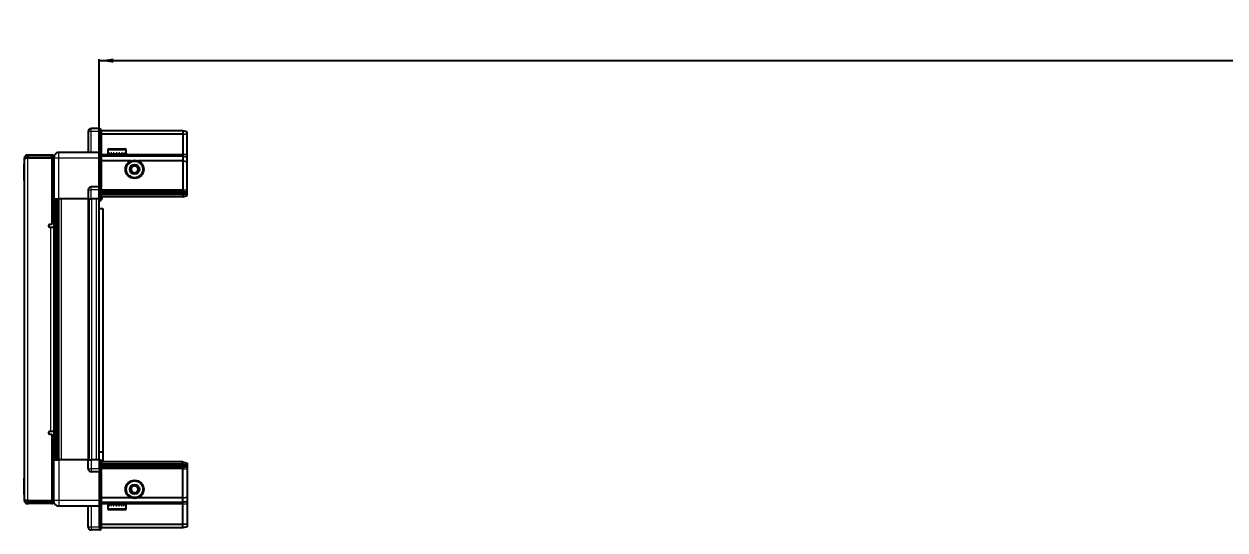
# Model space of a CAD drawing. Header units: millimetres. Extents: x 355 to 4962, y -1219 to 1488.
# Drawn here: x 1721 to 2577, y 1024 to 1385 of the extents above; entities that cross this region are included whole.
import ezdxf

# ---------------------------------------------------------------- set-up
doc = ezdxf.new("R2010")
doc.units = ezdxf.units.MM
doc.layers.add('FORMAT', color=7, linetype='Continuous')
doc.styles.add('SLDTEXTSTYLE0', font='TXT', dxfattribs={"width": 0.75})
doc.dimstyles.new('SLDDIMSTYLE0', dxfattribs={"dimtxt": 20, "dimasz": 10, "dimexe": 0, "dimexo": 0.0625, "dimgap": 5, "dimtad": 2, "dimdec": 1, "dimrnd": 1e-09, "dimzin": 12, "dimdsep": 46, "dimtxsty": 'SLDTEXTSTYLE0', "dimsah": 1, "dimcen": 0.09, "dimadec": 0, "dimazin": 3, "dimtfac": 1, "dimtofl": 0, "dimtmove": 0, "dimatfit": 3, "dimfxl": 0, "dimfrac": 2, "dimtolj": 1, "dimtzin": 12, "dimarcsym": 0})

# ---------------------------------------------------------------- blocks, each defined once
blk = doc.blocks.new('_D_5')
at = {"layer": 'FORMAT'}
for p, q in [((1774.93, 1260.02), (1774.93, 1359.51)), ((1774.93, 1358.51), (3674.93, 1358.51)), ((3674.93, 1260.02), (3674.93, 1359.51))]:
    blk.add_line(p, q, dxfattribs=at)
for points in [[(1774.93, 1358.51), (1784.93, 1356.97), (1784.93, 1360.04)], [(3674.93, 1358.51), (3664.93, 1360.04), (3664.93, 1356.97)]]:
    blk.add_solid(points, dxfattribs=at)
at = {"layer": 'FORMAT', "insert": (2695.38, 1384.29), "char_height": 20, "attachment_point": 1, "style": 'SLDTEXTSTYLE0'}
blk.add_mtext('1900', dxfattribs=at)

msp = doc.modelspace()

# ---------------------------------------------------------------- linework, layer by layer
at = {"color": 7, "linetype": 'Continuous', "lineweight": 25}
for p, q in [((1775.08, 1310.01), (1769.08, 1310.01)), ((1775.08, 1310.01), (1775.41, 1310.01)), ((1775.08, 1310.01), (1775.08, 1308.01)), ((1776.28, 1309.51), (1775.41, 1310.01)), ((1767.08, 1308.01), (1767.08, 1293.01)), ((1775.08, 1293.21), (1775.08, 1308.01)), ((1775.08, 1293.21), (1775.08, 1308.01)), ((1776.28, 1308.01), (1776.28, 1309.51)), ((1834.58, 1308.51), (1776.28, 1308.51)), ((1776.28, 1308.01), (1776.28, 1293.21)), ((1834.58, 1306.01), (1776.28, 1306.01)), ((1834.58, 1308.51), (1834.58, 1306.01)), ((1837.58, 1307.7), (1834.58, 1308.51)), ((1834.58, 1306.01), (1834.58, 1291.51)), ((1837.58, 1305.85), (1834.58, 1306.01)), ((1837.58, 1305.85), (1837.58, 1307.7)), ((1837.58, 1291.51), (1837.58, 1305.85)), ((1775.08, 1293.01), (1746.08, 1293.01)), ((1775.08, 1293.01), (1775.08, 1293.21)), ((1775.08, 1293.01), (1776.28, 1293.01)), ((1775.08, 1289.01), (1775.08, 1293.01)), ((1776.28, 1293.21), (1776.28, 1293.01)), ((1776.28, 1293.01), (1776.28, 1289.01)), ((1781.08, 1294.91), (1781.08, 1292.51)), ((1781.88, 1295.71), (1789.05, 1295.71)), ((1789.05, 1295.71), (1793.28, 1295.71)), ((1794.08, 1292.51), (1794.08, 1294.91)), ((1721.58, 1284.64), (1721.28, 1284.64)), ((1721.28, 1273.07), (1721.28, 1284.64)), ((1723.08, 1289.16), (1721.58, 1289.16)), ((1721.58, 1288.66), (1721.58, 1289.16)), ((1721.58, 1045.36), (1721.58, 1288.66)), ((1723.68, 1289.76), (1723.68, 1291.26)), ((1723.68, 1291.26), (1724.58, 1291.26)), ((1723.68, 1289.76), (1724.58, 1289.76)), ((1723.68, 1289.26), (1741.08, 1289.26)), ((1724.58, 1291.26), (1741.08, 1291.26)), ((1724.58, 1289.76), (1724.58, 1291.26)), ((1724.58, 1289.76), (1741.08, 1289.76)), ((1741.08, 1289.76), (1741.08, 1291.26)), ((1742.58, 1289.26), (1741.08, 1289.26)), ((1741.08, 1289.26), (1741.08, 1241.76)), ((1742.58, 1289.01), (1742.58, 1260.01)), ((1775.08, 1268.71), (1775.08, 1289.01)), ((1834.58, 1290.51), (1776.28, 1290.51)), ((1776.28, 1289.01), (1776.28, 1268.71)), ((1797.58, 1287.01), (1776.28, 1287.01)), ((1781.08, 1292.51), (1781.08, 1292.01)), ((1781.08, 1292.01), (1781.21, 1292.01)), ((1781.41, 1292.51), (1781.21, 1292.51)), ((1781.21, 1292.51), (1781.21, 1292.01)), ((1781.21, 1292.01), (1781.41, 1292.01)), ((1781.41, 1292.51), (1781.41, 1292.01)), ((1781.41, 1292.01), (1781.93, 1292.01)), ((1782.33, 1292.51), (1781.93, 1292.51)), ((1781.93, 1292.51), (1781.93, 1292.01)), ((1781.93, 1292.01), (1782.33, 1292.01)), ((1782.33, 1292.51), (1782.33, 1292.01)), ((1782.33, 1292.01), (1783.2, 1292.01)), ((1783.18, 1292.01), (1783.18, 1291.91)), ((1783.18, 1291.91), (1791.98, 1291.91)), ((1783.78, 1292.51), (1783.2, 1292.51)), ((1783.2, 1292.51), (1783.2, 1292.01)), ((1783.2, 1292.01), (1783.78, 1292.01)), ((1783.58, 1291.51), (1784.27, 1291.02)), ((1783.58, 1291.51), (1788.61, 1291.51)), ((1784.27, 1291.02), (1783.58, 1290.54)), ((1783.58, 1290.54), (1783.58, 1290.51)), ((1783.58, 1290.54), (1788.61, 1290.54)), ((1783.78, 1292.51), (1783.78, 1292.01)), ((1783.78, 1292.01), (1784.9, 1292.01)), ((1784.27, 1291.02), (1788.43, 1291.02)), ((1785.59, 1292.51), (1784.9, 1292.51)), ((1784.9, 1292.51), (1784.9, 1292.01)), ((1784.9, 1292.01), (1785.59, 1292.01)), ((1785.59, 1292.51), (1785.59, 1292.01)), ((1785.59, 1292.01), (1786.86, 1292.01)), ((1787.6, 1292.51), (1786.86, 1292.51)), ((1786.86, 1292.51), (1786.86, 1292.01)), ((1786.86, 1292.01), (1787.1, 1292.01)), ((1787.1, 1292.51), (1787.1, 1292.01)), ((1787.59, 1292.51), (1787.59, 1292.01)), ((1787.59, 1292.01), (1787.6, 1292.01)), ((1787.6, 1292.51), (1787.6, 1292.01)), ((1787.6, 1292.01), (1788.89, 1292.01)), ((1788.43, 1291.02), (1790.89, 1291.02)), ((1788.61, 1291.51), (1791.58, 1291.51)), ((1788.61, 1290.54), (1791.58, 1290.54)), ((1789.61, 1292.51), (1788.89, 1292.51)), ((1788.89, 1292.51), (1788.89, 1292.01)), ((1788.95, 1292.51), (1788.95, 1292.01)), ((1788.95, 1292.01), (1789.61, 1292.01)), ((1789.61, 1292.51), (1789.61, 1292.01)), ((1789.61, 1292.01), (1790.8, 1292.01)), ((1791.42, 1292.51), (1790.8, 1292.51)), ((1790.8, 1292.51), (1790.8, 1292.01)), ((1790.8, 1292.01), (1791.42, 1292.01)), ((1790.89, 1291.02), (1791.58, 1291.51)), ((1791.58, 1290.54), (1790.89, 1291.02)), ((1791.42, 1292.51), (1791.42, 1292.01)), ((1791.42, 1292.01), (1792.39, 1292.01)), ((1791.58, 1290.51), (1791.58, 1290.54)), ((1791.98, 1291.91), (1791.98, 1292.01)), ((1792.85, 1292.51), (1792.39, 1292.51)), ((1792.39, 1292.51), (1792.39, 1292.01)), ((1792.39, 1292.01), (1792.85, 1292.01)), ((1792.85, 1292.51), (1792.85, 1292.01)), ((1792.85, 1292.01), (1793.5, 1292.01)), ((1793.77, 1292.51), (1793.5, 1292.51)), ((1793.5, 1292.51), (1793.5, 1292.01)), ((1793.5, 1292.01), (1793.77, 1292.01)), ((1793.77, 1292.51), (1793.77, 1292.01)), ((1793.77, 1292.01), (1794.04, 1292.01)), ((1794.08, 1292.51), (1794.04, 1292.51)), ((1794.04, 1292.51), (1794.04, 1292.01)), ((1794.04, 1292.01), (1794.08, 1292.01)), ((1794.08, 1292.51), (1794.08, 1292.01)), ((1834.58, 1287.01), (1802.58, 1287.01)), ((1834.58, 1291.51), (1834.58, 1290.51)), ((1834.58, 1290.51), (1834.58, 1287.01)), ((1837.58, 1289.7), (1834.58, 1290.51)), ((1834.58, 1287.01), (1834.58, 1266.51)), ((1834.58, 1287.01), (1837.58, 1286.67)), ((1837.58, 1289.7), (1837.58, 1291.51)), ((1837.58, 1286.67), (1837.58, 1289.7)), ((1837.58, 1266.51), (1837.58, 1286.67)), ((1721.28, 1273.07), (1721.58, 1273.07)), ((1775.08, 1268.51), (1769.08, 1268.51)), ((1775.08, 1268.51), (1775.08, 1268.71)), ((1775.08, 1268.51), (1775.08, 1266.51)), ((1775.08, 1268.51), (1776.28, 1268.51)), ((1776.28, 1268.71), (1776.28, 1268.51)), ((1776.28, 1267.83), (1776.28, 1268.51)), ((1776.28, 1267.83), (1776.28, 1260.01)), ((1741.08, 1262.76), (1742.58, 1262.76)), ((1742.58, 1260.01), (1741.08, 1260.01)), ((1743.23, 1074.01), (1743.23, 1260.01)), ((1745.02, 1260.01), (1745.02, 1074.01)), ((1745.06, 1260.01), (1745.06, 1074.01)), ((1767.08, 1260.01), (1746.08, 1260.01)), ((1767.08, 1266.51), (1767.08, 1260.01)), ((1767.08, 1260.01), (1769.08, 1260.01)), ((1767.73, 1074.01), (1767.73, 1260.01)), ((1775.08, 1260.01), (1769.08, 1260.01)), ((1774.93, 1074.01), (1774.93, 1260.01)), ((1775.08, 1260.01), (1775.08, 1266.51)), ((1775.08, 1260.01), (1775.08, 1266.51)), ((1775.08, 1260.01), (1775.41, 1260.01)), ((1775.08, 1260.01), (1775.08, 1260.01)), ((1775.41, 1260.01), (1775.41, 1266.51)), ((1776.28, 1260.01), (1775.41, 1260.01)), ((1775.41, 1260.01), (1775.41, 1260.01)), ((1834.58, 1265.51), (1776.28, 1265.51)), ((1834.58, 1264.51), (1776.28, 1264.51)), ((1834.58, 1263.01), (1776.28, 1263.01)), ((1834.58, 1261.51), (1776.28, 1261.51)), ((1834.58, 1266.51), (1834.58, 1265.51)), ((1834.58, 1265.51), (1834.58, 1264.51)), ((1834.58, 1265.51), (1837.58, 1264.7)), ((1834.58, 1264.51), (1834.58, 1263.01)), ((1834.58, 1264.51), (1837.58, 1263.96)), ((1834.58, 1263.01), (1837.58, 1263.46)), ((1834.58, 1263.01), (1834.58, 1261.51)), ((1834.58, 1261.51), (1837.58, 1262.31)), ((1837.58, 1264.7), (1837.58, 1266.51)), ((1837.58, 1263.96), (1837.58, 1264.7)), ((1837.58, 1263.46), (1837.58, 1263.96)), ((1837.58, 1262.31), (1837.58, 1263.46)), ((1774.93, 1253.01), (1777.43, 1253.01)), ((1777.43, 1253.01), (1777.43, 1079.51)), ((1741.08, 1241.76), (1739.73, 1241.76)), ((1739.73, 1239.76), (1740.48, 1239.76)), ((1740.48, 1239.76), (1742.58, 1239.76)), ((1742.58, 1239.76), (1742.58, 1094.26)), ((1740.48, 1094.26), (1739.73, 1094.26)), ((1739.73, 1092.26), (1741.08, 1092.26)), ((1742.58, 1094.26), (1740.48, 1094.26)), ((1741.08, 1092.26), (1741.08, 1044.76)), ((1777.43, 1079.51), (1774.93, 1079.51)), ((1777.43, 1079.51), (1777.43, 1072.51)), ((1742.58, 1074.01), (1741.08, 1074.01)), ((1742.58, 1071.26), (1741.08, 1071.26)), ((1742.58, 1045.01), (1742.58, 1074.01)), ((1767.08, 1074.01), (1746.08, 1074.01)), ((1767.08, 1067.51), (1767.08, 1074.01)), ((1767.08, 1074.01), (1769.08, 1074.01)), ((1775.08, 1074.01), (1769.08, 1074.01)), ((1775.08, 1067.51), (1775.08, 1074.01)), ((1775.08, 1074.01), (1775.41, 1074.01)), ((1775.41, 1067.51), (1775.41, 1074.01)), ((1775.41, 1074.01), (1776.28, 1074.01)), ((1776.28, 1074.01), (1776.28, 1066.18)), ((1834.58, 1072.51), (1776.28, 1072.51)), ((1834.58, 1071.01), (1776.28, 1071.01)), ((1834.58, 1071.01), (1834.58, 1072.51)), ((1834.58, 1072.51), (1837.58, 1071.7)), ((1834.58, 1069.51), (1834.58, 1071.01)), ((1834.58, 1071.01), (1837.58, 1070.55)), ((1837.58, 1071.7), (1837.58, 1070.55)), ((1837.58, 1070.55), (1837.58, 1070.05)), ((1775.08, 1065.51), (1769.08, 1065.51)), ((1775.08, 1067.51), (1775.08, 1065.51)), ((1775.08, 1067.51), (1775.08, 1065.51)), ((1775.08, 1065.51), (1776.28, 1065.51)), ((1775.08, 1065.31), (1775.08, 1065.51)), ((1775.08, 1045.01), (1775.08, 1065.31)), ((1834.58, 1069.51), (1776.28, 1069.51)), ((1834.58, 1068.51), (1776.28, 1068.51)), ((1776.28, 1065.51), (1776.28, 1066.18)), ((1776.28, 1065.51), (1776.28, 1065.31)), ((1776.28, 1065.31), (1776.28, 1045.01)), ((1834.58, 1069.51), (1837.58, 1070.05)), ((1834.58, 1068.51), (1834.58, 1069.51)), ((1834.58, 1068.51), (1837.58, 1069.31)), ((1834.58, 1067.51), (1834.58, 1068.51)), ((1834.58, 1047.01), (1834.58, 1067.51)), ((1837.58, 1070.05), (1837.58, 1069.31)), ((1837.58, 1069.31), (1837.58, 1067.51)), ((1837.58, 1067.51), (1837.58, 1047.34)), ((1721.58, 1060.94), (1721.28, 1060.94)), ((1721.28, 1051.26), (1721.28, 1060.94)), ((1721.28, 1049.37), (1721.28, 1051.26)), ((1721.28, 1049.37), (1721.58, 1049.37)), ((1721.58, 1044.86), (1721.58, 1045.36)), ((1723.08, 1044.86), (1721.58, 1044.86)), ((1741.08, 1044.76), (1723.68, 1044.76)), ((1741.08, 1044.76), (1742.58, 1044.76)), ((1775.08, 1041.01), (1775.08, 1045.01)), ((1797.58, 1047.01), (1776.28, 1047.01)), ((1776.28, 1045.01), (1776.28, 1041.01)), ((1834.58, 1047.01), (1802.58, 1047.01)), ((1834.58, 1047.01), (1837.58, 1047.34)), ((1834.58, 1043.51), (1834.58, 1047.01)), ((1837.58, 1047.34), (1837.58, 1044.31)), ((1723.68, 1044.26), (1723.68, 1042.76)), ((1723.68, 1044.26), (1724.58, 1044.26)), ((1723.68, 1042.76), (1724.58, 1042.76)), ((1741.08, 1044.26), (1724.58, 1044.26)), ((1724.58, 1044.26), (1724.58, 1042.76)), ((1741.08, 1042.76), (1724.58, 1042.76)), ((1741.08, 1044.26), (1741.08, 1042.76)), ((1775.08, 1041.01), (1746.08, 1041.01)), ((1767.08, 1026.01), (1767.08, 1041.01)), ((1775.08, 1041.01), (1776.28, 1041.01)), ((1775.08, 1040.81), (1775.08, 1041.01)), ((1775.08, 1026.01), (1775.08, 1040.81)), ((1834.58, 1043.51), (1776.28, 1043.51)), ((1776.28, 1041.01), (1776.28, 1040.81)), ((1776.28, 1040.81), (1776.28, 1026.01)), ((1781.08, 1042.01), (1781.08, 1039.11)), ((1781.18, 1042.01), (1781.08, 1042.01)), ((1781.18, 1041.51), (1781.18, 1042.01)), ((1781.34, 1042.01), (1781.18, 1042.01)), ((1781.18, 1041.51), (1781.34, 1041.51)), ((1781.34, 1041.51), (1781.34, 1042.01)), ((1781.83, 1042.01), (1781.34, 1042.01)), ((1781.83, 1041.51), (1781.83, 1042.01)), ((1782.22, 1042.01), (1781.83, 1042.01)), ((1781.83, 1041.51), (1782.22, 1041.51)), ((1782.03, 1038.31), (1781.88, 1038.31)), ((1793.28, 1038.31), (1782.03, 1038.31)), ((1782.22, 1041.51), (1782.22, 1042.01)), ((1783.05, 1042.01), (1782.22, 1042.01)), ((1783.05, 1041.51), (1783.05, 1042.01)), ((1783.61, 1042.01), (1783.05, 1042.01)), ((1783.05, 1041.51), (1783.61, 1041.51)), ((1783.18, 1042.11), (1783.18, 1042.01)), ((1788.58, 1042.11), (1783.18, 1042.11)), ((1783.58, 1043.51), (1783.58, 1043.47)), ((1783.58, 1043.47), (1784.27, 1042.99)), ((1783.68, 1043.47), (1783.58, 1043.47)), ((1784.27, 1042.99), (1783.58, 1042.51)), ((1783.68, 1042.51), (1783.58, 1042.51)), ((1783.61, 1041.51), (1783.61, 1042.01)), ((1784.72, 1042.01), (1783.61, 1042.01)), ((1791.58, 1043.47), (1783.68, 1043.47)), ((1791.58, 1042.51), (1783.68, 1042.51)), ((1784.36, 1042.99), (1784.27, 1042.99)), ((1790.89, 1042.99), (1784.36, 1042.99)), ((1784.72, 1041.51), (1784.72, 1042.01)), ((1785.4, 1042.01), (1784.72, 1042.01)), ((1784.72, 1041.51), (1785.4, 1041.51)), ((1785.4, 1041.51), (1785.4, 1042.01)), ((1786.66, 1042.01), (1785.4, 1042.01)), ((1786.66, 1041.51), (1786.66, 1042.01)), ((1786.96, 1042.01), (1786.66, 1042.01)), ((1786.66, 1041.51), (1787.4, 1041.51)), ((1786.96, 1041.51), (1786.96, 1042.01)), ((1787.4, 1041.51), (1787.4, 1042.01)), ((1788.69, 1042.01), (1787.4, 1042.01)), ((1791.98, 1042.11), (1788.58, 1042.11)), ((1788.69, 1041.51), (1788.69, 1042.01)), ((1788.69, 1041.51), (1789.41, 1041.51)), ((1788.82, 1041.51), (1788.82, 1042.01)), ((1789.41, 1042.01), (1788.82, 1042.01)), ((1789.41, 1041.51), (1789.41, 1042.01)), ((1790.62, 1042.01), (1789.41, 1042.01)), ((1790.62, 1041.51), (1790.62, 1042.01)), ((1791.25, 1042.01), (1790.62, 1042.01)), ((1790.62, 1041.51), (1791.25, 1041.51)), ((1790.89, 1042.99), (1791.58, 1043.47)), ((1791.58, 1042.51), (1790.89, 1042.99)), ((1791.25, 1041.51), (1791.25, 1042.01)), ((1792.24, 1042.01), (1791.25, 1042.01)), ((1791.58, 1043.47), (1791.58, 1043.51)), ((1791.98, 1042.01), (1791.98, 1042.11)), ((1792.24, 1041.51), (1792.24, 1042.01)), ((1792.73, 1042.01), (1792.24, 1042.01)), ((1792.24, 1041.51), (1792.73, 1041.51)), ((1792.73, 1041.51), (1792.73, 1042.01)), ((1793.42, 1042.01), (1792.73, 1042.01)), ((1793.42, 1041.51), (1793.42, 1042.01)), ((1793.7, 1042.01), (1793.42, 1042.01)), ((1793.42, 1041.51), (1793.7, 1041.51)), ((1793.7, 1041.51), (1793.7, 1042.01)), ((1794.02, 1042.01), (1793.7, 1042.01)), ((1794.02, 1041.51), (1794.02, 1042.01)), ((1794.08, 1042.01), (1794.02, 1042.01)), ((1794.02, 1041.51), (1794.08, 1041.51)), ((1794.08, 1039.11), (1794.08, 1042.01)), ((1794.08, 1041.51), (1794.08, 1042.01)), ((1794.08, 1042.01), (1794.08, 1042.01)), ((1837.58, 1044.31), (1834.58, 1043.51)), ((1834.58, 1042.51), (1834.58, 1043.51)), ((1834.58, 1028.01), (1834.58, 1042.51)), ((1837.58, 1044.31), (1837.58, 1042.51)), ((1837.58, 1042.51), (1837.58, 1028.16)), ((1834.58, 1028.01), (1776.28, 1028.01)), ((1837.58, 1028.16), (1834.58, 1028.01)), ((1834.58, 1025.51), (1834.58, 1028.01)), ((1837.58, 1028.16), (1837.58, 1026.31)), ((1775.08, 1024.01), (1769.08, 1024.01)), ((1775.08, 1026.01), (1775.08, 1024.01)), ((1775.08, 1024.01), (1775.41, 1024.01)), ((1775.08, 1024.01), (1775.41, 1024.01)), ((1775.08, 1024.01), (1775.08, 1024.01)), ((1775.41, 1024.01), (1776.28, 1024.51)), ((1775.41, 1024.01), (1776.28, 1024.51)), ((1776.28, 1024.51), (1776.28, 1026.01)), ((1834.58, 1025.51), (1776.28, 1025.51)), ((1837.58, 1026.31), (1834.58, 1025.51))]:
    msp.add_line(p, q, dxfattribs=at)
at = {"color": 8, "linetype": 'Continuous', "lineweight": 18}
for p, q in [((1769.08, 1308.01), (1769.08, 1310.01)), ((1769.08, 1308.01), (1767.08, 1308.01)), ((1769.08, 1293.01), (1769.08, 1308.01)), ((1775.08, 1308.01), (1769.08, 1308.01)), ((1775.08, 1308.01), (1776.28, 1308.01)), ((1775.08, 1293.21), (1776.28, 1293.21)), ((1781.08, 1294.91), (1789.25, 1294.91)), ((1789.25, 1294.91), (1794.08, 1294.91)), ((1723.68, 1289.26), (1723.68, 1044.76)), ((1746.08, 1260.01), (1746.08, 1289.01)), ((1775.08, 1289.01), (1746.08, 1289.01)), ((1775.08, 1289.01), (1776.28, 1289.01)), ((1783.58, 1291.51), (1776.28, 1291.51)), ((1834.58, 1291.51), (1791.58, 1291.51)), ((1837.58, 1291.51), (1834.58, 1291.51)), ((1769.08, 1266.51), (1769.08, 1268.51)), ((1775.08, 1268.71), (1776.28, 1268.71)), ((1742.58, 1239.76), (1742.58, 1260.01)), ((1743.82, 1260.01), (1743.82, 1074.01)), ((1746.26, 1074.01), (1746.26, 1260.01)), ((1747.68, 1260.01), (1747.68, 1074.01)), ((1767.08, 1266.51), (1769.08, 1266.51)), ((1767.08, 1074.01), (1767.08, 1260.01)), ((1769.08, 1260.01), (1769.08, 1266.51)), ((1775.08, 1266.51), (1769.08, 1266.51)), ((1769.73, 1074.01), (1769.73, 1260.01)), ((1772.93, 1074.01), (1772.93, 1260.01)), ((1775.08, 1266.51), (1775.41, 1266.51)), ((1775.08, 1260.01), (1775.41, 1260.01)), ((1834.58, 1266.51), (1776.28, 1266.51)), ((1834.58, 1266.51), (1837.58, 1266.51)), ((1740.48, 1094.26), (1740.48, 1239.76)), ((1742.58, 1074.01), (1742.58, 1094.26)), ((1746.08, 1074.01), (1746.08, 1045.01)), ((1769.08, 1074.01), (1769.08, 1067.51)), ((1767.08, 1067.51), (1769.08, 1067.51)), ((1769.08, 1067.51), (1769.08, 1065.51)), ((1775.08, 1067.51), (1769.08, 1067.51)), ((1775.08, 1067.51), (1775.41, 1067.51)), ((1776.28, 1065.31), (1775.08, 1065.31)), ((1834.58, 1067.51), (1776.28, 1067.51)), ((1834.58, 1067.51), (1837.58, 1067.51)), ((1775.08, 1045.01), (1746.08, 1045.01)), ((1775.08, 1045.01), (1776.28, 1045.01)), ((1769.08, 1041.01), (1769.08, 1026.01)), ((1776.28, 1040.81), (1775.08, 1040.81)), ((1783.58, 1042.51), (1776.28, 1042.51)), ((1781.25, 1039.11), (1781.08, 1039.11)), ((1794.08, 1039.11), (1781.25, 1039.11)), ((1834.58, 1042.51), (1791.58, 1042.51)), ((1837.58, 1042.51), (1834.58, 1042.51)), ((1769.08, 1026.01), (1767.08, 1026.01)), ((1769.08, 1026.01), (1769.08, 1024.01)), ((1775.08, 1026.01), (1769.08, 1026.01)), ((1775.08, 1026.01), (1776.28, 1026.01))]:
    msp.add_line(p, q, dxfattribs=at)
at = {"color": 7, "linetype": 'Continuous', "lineweight": 25}
for centre, radius in [((1800.08, 1281.01), 6.5), ((1800.08, 1281.01), 3.46), ((1800.08, 1053.01), 6.5), ((1800.08, 1053.01), 3.46)]:
    msp.add_circle(centre, radius, dxfattribs=at)
at = {"color": 8, "linetype": 'Continuous', "lineweight": 18}
for centre in [(1800.08, 1281.01), (1800.08, 1053.01)]:
    msp.add_circle(centre, 5.7, dxfattribs=at)
at = {"color": 7, "linetype": 'Continuous', "lineweight": 25}
for centre, radius, start, end in [((1769.08, 1308.01), 2, 90, 180), ((1781.88, 1294.91), 0.8, 90, 180), ((1793.28, 1294.91), 0.8, 0, 90), ((1723.58, 1288.76), 0.5, 90, 117.52901), ((1740.98, 1289.16), 0.6, 9.59407, 90), ((1740.98, 1289.16), 2.1, 32.2369, 87.2706), ((1783.18, 1291.51), 0.4, 0, 90), ((1791.98, 1291.51), 0.4, 90, 180), ((1800.08, 1281.01), 2.5, 161.00659, 221.00659), ((1800.08, 1281.01), 2.5, 101.00659, 161.00659), ((1800.08, 1281.01), 2.5, 221.00659, 281.00659), ((1800.08, 1281.01), 2.5, 41.00659, 101.00659), ((1800.08, 1281.01), 2.5, 281.00659, 341.00659), ((1800.08, 1281.01), 2.5, 341.00659, 41.00659), ((1769.08, 1266.51), 2, 90, 180), ((1772.43, 1262.66), 5, 300, 346.70293), ((1739.73, 1240.76), 1, 90, 270), ((1739.73, 1093.26), 1, 90, 270), ((1769.08, 1067.51), 2, 180, 270), ((1800.08, 1053.01), 2.5, 127.98423, 187.98423), ((1800.08, 1053.01), 2.5, 67.98423, 127.98423), ((1800.08, 1053.01), 2.5, 7.98423, 67.98423), ((1800.08, 1053.01), 2.5, 307.98423, 7.98423), ((1723.58, 1045.26), 0.5, 243.29122, 270), ((1740.98, 1044.86), 0.6, 270, 350.40593), ((1800.08, 1053.01), 2.5, 187.98423, 247.98423), ((1800.08, 1053.01), 2.5, 247.98423, 307.98423), ((1740.98, 1044.86), 2.1, 272.7294, 327.8305), ((1781.88, 1039.11), 0.8, 180, 270), ((1783.18, 1042.51), 0.4, 270, 0), ((1791.98, 1042.51), 0.4, 180, 270), ((1793.28, 1039.11), 0.8, 270, 0), ((1769.08, 1026.01), 2, 180, 270)]:
    msp.add_arc(centre, radius, start, end, dxfattribs=at)
for centre, start_param, end_param in [((1778.88, 1266.51), 2.418858, 3.141593), ((1778.88, 1067.51), 3.141593, 3.864327)]:
    msp.add_ellipse(centre, major_axis=(3.46, 0), ratio=0.57735, start_param=start_param, end_param=end_param, dxfattribs=at)
for points, knots in [([(1746.08, 1293.01), (1745.64, 1292.96), (1744.96, 1292.89), (1744.15, 1292.45), (1743.59, 1292), (1743.14, 1291.44), (1742.7, 1290.62), (1742.63, 1289.95), (1742.58, 1289.51)], [0, 0, 0, 0, 0.2394568, 0.3683607, 0.5, 0.6316393, 0.7605432, 1, 1, 1, 1]), ([(1723.68, 1291.26), (1723.43, 1291.23), (1722.93, 1291.18), (1722.29, 1290.78), (1721.83, 1290.23), (1721.61, 1289.65), (1721.59, 1289.28), (1721.58, 1289.16)], [0, 0, 0, 0, 0.230255, 0.448522, 0.666786, 0.88505, 1, 1, 1, 1]), ([(1721.58, 1288.66), (1721.61, 1288.7), (1721.66, 1288.79), (1722.05, 1288.93), (1722.61, 1289.06), (1723.19, 1289.17), (1723.55, 1289.23), (1723.68, 1289.26)], [0, 0, 0, 0, 0.230255, 0.448522, 0.666786, 0.88505, 1, 1, 1, 1]), ([(1742.58, 1289.51), (1742.58, 1289.5), (1742.58, 1289.49), (1742.58, 1289.37), (1742.58, 1289.2), (1742.58, 1289.07), (1742.58, 1289.01)], [0, 0, 0, 0, 0.249394, 0.500333, 0.750167, 1, 1, 1, 1]), ([(1797.25, 1280.45), (1797.41, 1280.94), (1797.73, 1281.85), (1798.04, 1282.76), (1798.19, 1283.18)], [0, 0, 0, 0, 0.534686, 1, 1, 1, 1]), ([(1799.14, 1278.28), (1798.92, 1278.54), (1798.37, 1279.16), (1797.72, 1279.91), (1797.33, 1280.36), (1797.25, 1280.45)], [0, 0, 0, 0, 0.362901, 0.866875, 1, 1, 1, 1]), ([(1798.19, 1283.18), (1798.69, 1283.28), (1799.64, 1283.47), (1800.58, 1283.65), (1801.02, 1283.74)], [0, 0, 0, 0, 0.534686, 1, 1, 1, 1]), ([(1801.97, 1278.83), (1801.47, 1278.73), (1800.52, 1278.54), (1799.58, 1278.36), (1799.14, 1278.28)], [0, 0, 0, 0, 0.534686, 1, 1, 1, 1]), ([(1801.02, 1283.74), (1801.1, 1283.64), (1801.49, 1283.19), (1802.15, 1282.44), (1802.69, 1281.82), (1802.91, 1281.56)], [0, 0, 0, 0, 0.133125, 0.637099, 1, 1, 1, 1]), ([(1802.91, 1281.56), (1802.75, 1281.07), (1802.43, 1280.16), (1802.12, 1279.25), (1801.97, 1278.83)], [0, 0, 0, 0, 0.5346859, 1, 1, 1, 1]), ([(1742.58, 1260.01), (1742.62, 1260.01), (1742.7, 1260.01), (1743.3, 1260.01), (1744.19, 1260.01), (1745.17, 1260.01), (1745.82, 1260.01), (1746.08, 1260.01)], [0, 0, 0, 0, 0.214694, 0.429388, 0.644082, 0.858775, 1, 1, 1, 1]), ([(1742.58, 1074.01), (1742.62, 1074.01), (1742.7, 1074.01), (1743.3, 1074.01), (1744.19, 1074.01), (1745.17, 1074.01), (1745.82, 1074.01), (1746.08, 1074.01)], [0, 0, 0, 0, 0.214694, 0.429388, 0.644082, 0.858775, 1, 1, 1, 1]), ([(1797.4, 1054.09), (1797.81, 1054.41), (1798.57, 1055), (1799.33, 1055.59), (1799.68, 1055.86)], [0, 0, 0, 0, 0.534686, 1, 1, 1, 1]), ([(1797.81, 1051.23), (1797.79, 1051.35), (1797.7, 1051.95), (1797.57, 1052.93), (1797.45, 1053.75), (1797.4, 1054.09)], [0, 0, 0, 0, 0.133125, 0.637099, 1, 1, 1, 1]), ([(1799.68, 1055.86), (1800.16, 1055.67), (1801.05, 1055.31), (1801.94, 1054.95), (1802.36, 1054.78)], [0, 0, 0, 0, 0.534686, 1, 1, 1, 1]), ([(1802.36, 1054.78), (1802.4, 1054.44), (1802.52, 1053.63), (1802.66, 1052.64), (1802.74, 1052.05), (1802.76, 1051.92)], [0, 0, 0, 0, 0.362901, 0.866875, 1, 1, 1, 1]), ([(1723.68, 1044.76), (1723.43, 1044.8), (1722.93, 1044.89), (1722.29, 1045.03), (1721.83, 1045.16), (1721.61, 1045.27), (1721.59, 1045.33), (1721.58, 1045.36)], [0, 0, 0, 0, 0.230255, 0.448522, 0.666786, 0.88505, 1, 1, 1, 1]), ([(1721.58, 1044.86), (1721.61, 1044.6), (1721.66, 1044.11), (1722.05, 1043.47), (1722.61, 1043), (1723.19, 1042.78), (1723.55, 1042.76), (1723.68, 1042.76)], [0, 0, 0, 0, 0.2302553, 0.4485219, 0.6667858, 0.8850496, 1, 1, 1, 1]), ([(1742.58, 1044.51), (1742.58, 1044.51), (1742.58, 1044.53), (1742.58, 1044.64), (1742.58, 1044.81), (1742.58, 1044.94), (1742.58, 1045.01)], [0, 0, 0, 0, 0.249394, 0.500333, 0.750167, 1, 1, 1, 1]), ([(1746.08, 1041.01), (1745.64, 1041.05), (1744.96, 1041.12), (1744.15, 1041.56), (1743.59, 1042.01), (1743.14, 1042.57), (1742.7, 1043.39), (1742.63, 1044.07), (1742.58, 1044.51)], [0, 0, 0, 0, 0.239457, 0.368361, 0.5, 0.631639, 0.760543, 1, 1, 1, 1]), ([(1800.48, 1050.15), (1800, 1050.34), (1799.11, 1050.7), (1798.22, 1051.06), (1797.81, 1051.23)], [0, 0, 0, 0, 0.534686, 1, 1, 1, 1]), ([(1802.76, 1051.92), (1802.35, 1051.61), (1801.59, 1051.01), (1800.83, 1050.42), (1800.48, 1050.15)], [0, 0, 0, 0, 0.534686, 1, 1, 1, 1])]:
    msp.add_open_spline(points, degree=3, knots=knots, dxfattribs=at)
at = {"color": 8, "linetype": 'Continuous', "lineweight": 18}
for points in [[(1746.08, 1289.01), (1746.08, 1289.53), (1746.08, 1290.58), (1746.08, 1291.9), (1746.08, 1292.83), (1746.08, 1292.95), (1746.08, 1293.01)], [(1746.08, 1045.01), (1746.08, 1044.48), (1746.08, 1043.43), (1746.08, 1042.11), (1746.08, 1041.19), (1746.08, 1041.07), (1746.08, 1041.01)]]:
    msp.add_open_spline(points, degree=3, dxfattribs=at)
at = {"color": 7, "linetype": 'Continuous', "lineweight": 25}
for points in [[(1723.68, 1289.76), (1723.6, 1289.75), (1723.44, 1289.73), (1723.25, 1289.59), (1723.11, 1289.39), (1723.09, 1289.23), (1723.08, 1289.16)], [(1723.08, 1044.86), (1723.09, 1044.78), (1723.11, 1044.62), (1723.25, 1044.42), (1723.44, 1044.28), (1723.6, 1044.26), (1723.68, 1044.26)]]:
    msp.add_open_spline(points, degree=3, dxfattribs=at)
at = {"color": 8, "linetype": 'Continuous', "lineweight": 18}
for points in [[(1746.08, 1289.01), (1745.64, 1289.01), (1744.96, 1289.01), (1744.15, 1289.01), (1743.59, 1289.01), (1743.14, 1289.01), (1742.7, 1289.01), (1742.63, 1289.01), (1742.58, 1289.01)], [(1746.08, 1045.01), (1745.64, 1045.01), (1744.96, 1045.01), (1744.15, 1045.01), (1743.59, 1045.01), (1743.14, 1045.01), (1742.7, 1045.01), (1742.63, 1045.01), (1742.58, 1045.01)]]:
    msp.add_open_spline(points, degree=3, knots=[0, 0, 0, 0, 0.2394568, 0.3683607, 0.5, 0.6316393, 0.7605432, 1, 1, 1, 1], dxfattribs=at)

# ---------------------------------------------------------------- dimensions: what is measured, and where the dimension line sits
at = {"layer": 'FORMAT'}
dim = msp.add_linear_dim(base=(3674.93, 1358.51), p1=(1774.93, 1260.01), p2=(3674.93, 1260.01), angle=0, dimstyle='SLDDIMSTYLE0', dxfattribs=at)
dim.commit()
dim.dimension.update_dxf_attribs({"geometry": '_D_5', "text_midpoint": (2724.93, 1358.51), "dimtype": 160})

doc.saveas('drawing.dxf')
